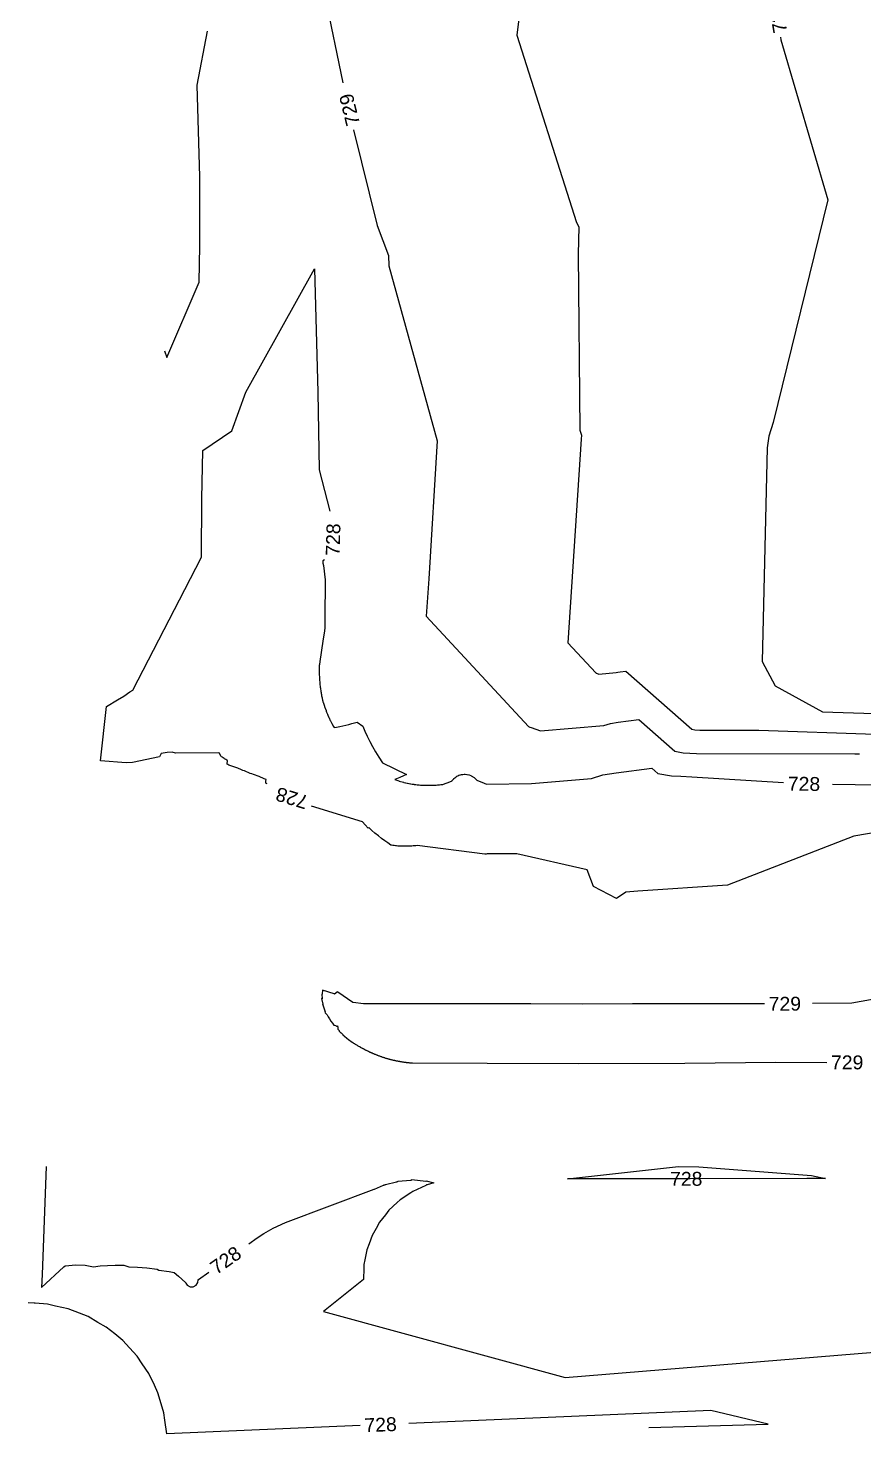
# Model space of a CAD drawing. Header units: feet. Extents: x 2207070 to 2208879, y 513929 to 516197.
# Drawn here: x 2207087.6 to 2207328.3, y 513928.9 to 514333.8 of the extents above; entities that cross this region are included whole.
import ezdxf

# ---------------------------------------------------------------- set-up
doc = ezdxf.new("R2010")
doc.units = ezdxf.units.FT
doc.header["$LTSCALE"] = 40
doc.header["$MEASUREMENT"] = 0
doc.linetypes.add('HIDDEN', pattern=[0.375, 0.25, -0.125])
doc.linetypes.add('HIDDEN2', pattern=[0.1875, 0.125, -0.0625])
for name, color, linetype in [('CONT-MJR', 125, 'HIDDEN'), ('CONT-MNR', 250, 'HIDDEN2'), ('CONT-MNR LABELS', 250, 'CONTINUOUS')]:
    doc.layers.add(name, color=color, linetype=linetype)
doc.styles.get("Standard").update_dxf_attribs({"font": 'ARIAL.TTF'})

msp = doc.modelspace()

# ---------------------------------------------------------------- linework, layer by layer
at = {"layer": 'CONT-MJR', "color": 35, "linetype": 'Continuous'}
for p, q in [((2207233.57, 514373.24, 730), (2207228.41, 514331.77, 730)), ((2207228.41, 514331.77, 730), (2207245.59, 514277.87, 730)), ((2207245.59, 514277.87, 730), (2207246.21, 514276.58, 730)), ((2207246.21, 514276.58, 730), (2207246.06, 514268.75, 730)), ((2207246.06, 514268.75, 730), (2207246.56, 514218.05, 730)), ((2207246.89, 514215.41, 730), (2207243.1, 514156.76, 730)), ((2207246.56, 514218.05, 730), (2207246.97, 514216.57, 730)), ((2207246.97, 514216.57, 730), (2207246.89, 514215.41, 730)), ((2207243.1, 514156.76, 730), (2207251.1, 514148.1, 730)), ((2207251.1, 514148.1, 730), (2207251.2, 514148.07, 730)), ((2207251.2, 514148.07, 730), (2207251.3, 514148.02, 730)), ((2207251.3, 514148.02, 730), (2207252.04, 514147.76, 730)), ((2207252.04, 514147.76, 730), (2207257, 514148.18, 730)), ((2207257, 514148.18, 730), (2207257.51, 514148.34, 730)), ((2207257.51, 514148.34, 730), (2207258.12, 514148.44, 730)), ((2207258.12, 514148.44, 730), (2207259.73, 514148.65, 730)), ((2207259.73, 514148.65, 730), (2207278.8, 514131.88, 730)), ((2207278.8, 514131.88, 730), (2207279.69, 514131.72, 730)), ((2207279.69, 514131.72, 730), (2207281.11, 514131.66, 730)), ((2207281.11, 514131.66, 730), (2207298.07, 514131.62, 730)), ((2207298.07, 514131.62, 730), (2207331.61, 514130.5, 730))]:
    msp.add_line(p, q, dxfattribs=at)
at = {"layer": 'CONT-MNR', "color": 35, "linetype": 'Continuous'}
for p, q in [((2207172.81, 514344.61, 729), (2207178.27, 514318.07, 729)), ((2207136.34, 514317.39, 729), (2207139.25, 514332.91, 729)), ((2207304.34, 514331.18, 731), (2207304.46, 514330.49, 731)), ((2207304.46, 514330.49, 731), (2207318, 514284.39, 731)), ((2207137.07, 514290.99, 729), (2207136.34, 514317.39, 729)), ((2207181.34, 514304.51, 729), (2207188.16, 514276.94, 729)), ((2207137.06, 514271.12, 729), (2207137.07, 514290.99, 729)), ((2207318, 514284.39, 731), (2207302.24, 514220.27, 731)), ((2207188.16, 514276.94, 729), (2207191.46, 514268.33, 729)), ((2207136.87, 514260.62, 729), (2207137.06, 514271.12, 729)), ((2207191.46, 514268.33, 729), (2207191.49, 514265.35, 729)), ((2207150.36, 514228.93, 728), (2207170.12, 514264.45, 728)), ((2207170.12, 514264.45, 728), (2207171.02, 514228.97, 728)), ((2207191.49, 514265.35, 729), (2207205.46, 514214.93, 729)), ((2207127.56, 514238.94, 729), (2207136.87, 514260.62, 729)), ((2207126.89, 514240.92, 729), (2207127.56, 514238.94, 729)), ((2207146.29, 514217.85, 728), (2207150.36, 514228.93, 728)), ((2207171.02, 514228.97, 728), (2207171.45, 514206.62, 728)), ((2207302.24, 514220.27, 731), (2207300.95, 514216.33, 731)), ((2207137.94, 514212.15, 728), (2207146.29, 514217.85, 728)), ((2207205.46, 514214.93, 729), (2207203, 514175.18, 729)), ((2207300.95, 514216.33, 731), (2207300.48, 514212.91, 731)), ((2207137.67, 514198.2, 728), (2207137.94, 514212.15, 728)), ((2207300.48, 514212.91, 731), (2207299.02, 514151.44, 731)), ((2207171.45, 514206.62, 728), (2207174.57, 514194.71, 728)), ((2207137.52, 514181.45, 728), (2207137.67, 514198.2, 728)), ((2207132.75, 514172.14, 728), (2207137.52, 514181.45, 728)), ((2207173.02, 514180.68, 728), (2207172.46, 514180.38, 728)), ((2207172.46, 514180.38, 728), (2207172.53, 514179.67, 728)), ((2207172.53, 514179.67, 728), (2207172.66, 514179.05, 728)), ((2207172.66, 514179.05, 728), (2207173.17, 514174.88, 728)), ((2207173.17, 514174.88, 728), (2207173.13, 514163.68, 728)), ((2207203, 514175.18, 729), (2207202.31, 514164.49, 729)), ((2207117.74, 514143.12, 728), (2207132.75, 514172.14, 728)), ((2207173.13, 514163.68, 728), (2207173.12, 514161.09, 728)), ((2207202.31, 514164.49, 729), (2207231.75, 514132.65, 729)), ((2207172.99, 514160.22, 728), (2207172.51, 514157.21, 728)), ((2207173.12, 514161.09, 728), (2207172.99, 514160.22, 728)), ((2207172.51, 514157.21, 728), (2207171.68, 514151.42, 728)), ((2207171.49, 514150.21, 728), (2207171.48, 514149.87, 728)), ((2207171.51, 514150.56, 728), (2207171.49, 514150.21, 728)), ((2207171.68, 514151.42, 728), (2207171.51, 514150.56, 728)), ((2207299.02, 514151.44, 731), (2207302.77, 514144.34, 731)), ((2207171.47, 514149.32, 728), (2207171.46, 514148.98, 728)), ((2207171.46, 514148.98, 728), (2207171.46, 514148.65, 728)), ((2207171.46, 514148.65, 728), (2207171.47, 514148.41, 728)), ((2207171.48, 514149.66, 728), (2207171.47, 514149.32, 728)), ((2207171.47, 514148.41, 728), (2207171.47, 514148.07, 728)), ((2207171.47, 514148.07, 728), (2207171.48, 514147.74, 728)), ((2207171.48, 514149.87, 728), (2207171.48, 514149.66, 728)), ((2207171.48, 514147.74, 728), (2207171.49, 514147.42, 728)), ((2207171.49, 514147.42, 728), (2207171.5, 514147.1, 728)), ((2207171.5, 514147.1, 728), (2207171.51, 514146.82, 728)), ((2207171.51, 514146.82, 728), (2207171.53, 514146.5, 728)), ((2207171.53, 514146.5, 728), (2207171.55, 514146.19, 728)), ((2207171.55, 514146.19, 728), (2207171.58, 514145.88, 728)), ((2207115.16, 514141.37, 728), (2207116.94, 514142.62, 728)), ((2207116.94, 514142.62, 728), (2207117.74, 514143.12, 728)), ((2207171.58, 514145.88, 728), (2207171.6, 514145.57, 728)), ((2207171.6, 514145.57, 728), (2207171.63, 514145.26, 728)), ((2207171.63, 514145.26, 728), (2207171.66, 514144.95, 728)), ((2207171.66, 514144.95, 728), (2207171.69, 514144.65, 728)), ((2207171.69, 514144.65, 728), (2207171.73, 514144.31, 728)), ((2207171.73, 514144.31, 728), (2207171.77, 514144.01, 728)), ((2207171.77, 514144.01, 728), (2207171.81, 514143.71, 728)), ((2207171.81, 514143.71, 728), (2207171.85, 514143.42, 728)), ((2207171.85, 514143.42, 728), (2207171.9, 514143.05, 728)), ((2207171.9, 514143.05, 728), (2207171.95, 514142.76, 728)), ((2207171.95, 514142.76, 728), (2207172, 514142.48, 728)), ((2207172, 514142.48, 728), (2207172.05, 514142.2, 728)), ((2207172.05, 514142.2, 728), (2207172.1, 514141.92, 728)), ((2207302.77, 514144.34, 731), (2207316.37, 514136.89, 731)), ((2207108.48, 514122.78, 728), (2207110.21, 514138.41, 728)), ((2207110.21, 514138.41, 728), (2207113.37, 514140.33, 728)), ((2207113.37, 514140.33, 728), (2207115.16, 514141.37, 728)), ((2207172.1, 514141.92, 728), (2207172.17, 514141.52, 728)), ((2207172.17, 514141.52, 728), (2207172.23, 514141.24, 728)), ((2207172.23, 514141.24, 728), (2207172.28, 514140.97, 728)), ((2207172.28, 514140.97, 728), (2207172.34, 514140.71, 728)), ((2207172.34, 514140.71, 728), (2207172.44, 514140.27, 728)), ((2207172.44, 514140.27, 728), (2207172.5, 514140.01, 728)), ((2207172.5, 514140.01, 728), (2207172.54, 514139.82, 728)), ((2207172.54, 514139.82, 728), (2207172.57, 514139.72, 728)), ((2207172.57, 514139.72, 728), (2207172.77, 514139.1, 728)), ((2207172.77, 514139.1, 728), (2207172.85, 514138.83, 728)), ((2207172.85, 514138.83, 728), (2207173.08, 514138.19, 728)), ((2207173.08, 514138.19, 728), (2207173.16, 514137.94, 728)), ((2207173.16, 514137.94, 728), (2207173.42, 514137.28, 728)), ((2207173.42, 514137.28, 728), (2207173.49, 514137.06, 728)), ((2207173.49, 514137.06, 728), (2207173.58, 514136.83, 728)), ((2207173.58, 514136.83, 728), (2207173.85, 514136.18, 728)), ((2207173.85, 514136.18, 728), (2207173.93, 514135.98, 728)), ((2207173.93, 514135.98, 728), (2207174.24, 514135.3, 728)), ((2207174.24, 514135.3, 728), (2207174.31, 514135.14, 728)), ((2207174.31, 514135.14, 728), (2207174.66, 514134.43, 728)), ((2207174.66, 514134.43, 728), (2207174.71, 514134.31, 728)), ((2207174.71, 514134.31, 728), (2207175.11, 514133.57, 728)), ((2207181.65, 514133.69, 728), (2207182.43, 514133.9, 728)), ((2207182.43, 514133.9, 728), (2207183.98, 514132.76, 728)), ((2207255.34, 514133.53, 729), (2207257.56, 514133.9, 729)), ((2207257.56, 514133.9, 729), (2207263.49, 514134.68, 729)), ((2207263.49, 514134.68, 729), (2207273.9, 514125.53, 729)), ((2207316.37, 514136.89, 731), (2207331.26, 514136.39, 731)), ((2207175.11, 514133.57, 728), (2207175.14, 514133.49, 728)), ((2207175.14, 514133.49, 728), (2207175.6, 514132.7, 728)), ((2207175.6, 514132.7, 728), (2207175.61, 514132.68, 728)), ((2207175.61, 514132.68, 728), (2207175.79, 514132.39, 728)), ((2207175.79, 514132.39, 728), (2207176.4, 514132.51, 728)), ((2207176.4, 514132.51, 728), (2207177.36, 514132.7, 728)), ((2207177.36, 514132.7, 728), (2207178.27, 514132.9, 728)), ((2207178.27, 514132.9, 728), (2207179.16, 514133.09, 728)), ((2207179.16, 514133.09, 728), (2207180.01, 514133.29, 728)), ((2207180.01, 514133.29, 728), (2207180.84, 514133.49, 728)), ((2207180.84, 514133.49, 728), (2207181.65, 514133.69, 728)), ((2207183.98, 514132.76, 728), (2207184.6, 514131.32, 728)), ((2207184.6, 514131.32, 728), (2207185.29, 514129.86, 728)), ((2207185.29, 514129.86, 728), (2207186.04, 514128.39, 728)), ((2207231.75, 514132.65, 729), (2207232.13, 514132.52, 729)), ((2207232.13, 514132.52, 729), (2207232.48, 514132.35, 729)), ((2207232.48, 514132.35, 729), (2207235.22, 514131.41, 729)), ((2207235.22, 514131.41, 729), (2207253.44, 514132.94, 729)), ((2207253.44, 514132.94, 729), (2207255.34, 514133.53, 729)), ((2207186.04, 514128.39, 728), (2207186.85, 514126.88, 728)), ((2207186.85, 514126.88, 728), (2207187.72, 514125.36, 728)), ((2207115.84, 514122.17, 728), (2207108.48, 514122.78, 728)), ((2207117.66, 514122.29, 728), (2207115.84, 514122.17, 728)), ((2207125.43, 514123.91, 728), (2207117.66, 514122.29, 728)), ((2207125.95, 514124.92, 728), (2207125.43, 514123.91, 728)), ((2207127.71, 514125.19, 728), (2207125.95, 514124.92, 728)), ((2207129.11, 514125.29, 728), (2207127.71, 514125.19, 728)), ((2207130.12, 514124.99, 728), (2207129.11, 514125.29, 728)), ((2207142.52, 514125.13, 728), (2207130.12, 514124.99, 728)), ((2207142.72, 514124.95, 728), (2207142.52, 514125.13, 728)), ((2207143.14, 514124.15, 728), (2207142.72, 514124.95, 728)), ((2207143.34, 514123.98, 728), (2207143.14, 514124.15, 728)), ((2207143.57, 514123.8, 728), (2207143.34, 514123.98, 728)), ((2207143.82, 514123.62, 728), (2207143.57, 514123.8, 728)), ((2207144.08, 514123.43, 728), (2207143.82, 514123.62, 728)), ((2207144.15, 514123.39, 728), (2207144.08, 514123.43, 728)), ((2207144.36, 514123.26, 728), (2207144.15, 514123.39, 728)), ((2207144.59, 514123.14, 728), (2207144.36, 514123.26, 728)), ((2207144.82, 514123.01, 728), (2207144.59, 514123.14, 728)), ((2207145.07, 514122.88, 728), (2207144.82, 514123.01, 728)), ((2207144.94, 514121.8, 728), (2207145.07, 514122.88, 728)), ((2207145.18, 514121.68, 728), (2207144.94, 514121.8, 728)), ((2207187.72, 514125.36, 728), (2207188.67, 514123.82, 728)), ((2207188.67, 514123.82, 728), (2207189.69, 514122.25, 728)), ((2207189.69, 514122.25, 728), (2207196.64, 514118.84, 728)), ((2207273.9, 514125.53, 729), (2207276.29, 514125.08, 729)), ((2207276.29, 514125.08, 729), (2207280.11, 514124.91, 729)), ((2207280.11, 514124.91, 729), (2207325.74, 514124.82, 729)), ((2207325.74, 514124.82, 729), (2207327.07, 514124.77, 729)), ((2207145.44, 514121.56, 728), (2207145.18, 514121.68, 728)), ((2207145.71, 514121.44, 728), (2207145.44, 514121.56, 728)), ((2207146, 514121.31, 728), (2207145.71, 514121.44, 728)), ((2207148.04, 514120.64, 728), (2207146, 514121.31, 728)), ((2207148.38, 514120.5, 728), (2207148.04, 514120.64, 728)), ((2207148.73, 514120.35, 728), (2207148.38, 514120.5, 728)), ((2207149.11, 514120.2, 728), (2207148.73, 514120.35, 728)), ((2207149.5, 514120.04, 728), (2207149.11, 514120.2, 728)), ((2207149.91, 514119.89, 728), (2207149.5, 514120.04, 728)), ((2207151.6, 514119.17, 728), (2207149.91, 514119.89, 728)), ((2207152.07, 514119, 728), (2207151.6, 514119.17, 728)), ((2207152.56, 514118.82, 728), (2207152.07, 514119, 728)), ((2207153.08, 514118.65, 728), (2207152.56, 514118.82, 728)), ((2207153.62, 514118.47, 728), (2207153.08, 514118.65, 728)), ((2207154.2, 514118.29, 728), (2207153.62, 514118.47, 728)), ((2207155.58, 514117.61, 728), (2207154.2, 514118.29, 728)), ((2207194.66, 514117.97, 728), (2207193.21, 514117.4, 728)), ((2207195.76, 514118.44, 728), (2207194.66, 514117.97, 728)), ((2207196.64, 514118.84, 728), (2207195.76, 514118.44, 728)), ((2207210.27, 514117.67, 728), (2207210.48, 514117.87, 728)), ((2207210.48, 514117.87, 728), (2207210.56, 514117.93, 728)), ((2207210.56, 514117.93, 728), (2207210.78, 514118.11, 728)), ((2207210.78, 514118.11, 728), (2207211.02, 514118.27, 728)), ((2207211.02, 514118.27, 728), (2207211.11, 514118.32, 728)), ((2207211.11, 514118.32, 728), (2207211.35, 514118.45, 728)), ((2207211.35, 514118.45, 728), (2207211.45, 514118.49, 728)), ((2207211.45, 514118.49, 728), (2207211.7, 514118.61, 728)), ((2207211.7, 514118.61, 728), (2207211.81, 514118.64, 728)), ((2207211.81, 514118.64, 728), (2207212.07, 514118.73, 728)), ((2207212.07, 514118.73, 728), (2207212.18, 514118.75, 728)), ((2207212.18, 514118.75, 728), (2207212.44, 514118.83, 728)), ((2207212.44, 514118.83, 728), (2207212.55, 514118.83, 728)), ((2207212.55, 514118.83, 728), (2207212.78, 514118.88, 728)), ((2207212.78, 514118.88, 728), (2207212.79, 514118.88, 728)), ((2207212.79, 514118.88, 728), (2207213.25, 514118.91, 728)), ((2207213.25, 514118.91, 728), (2207213.38, 514118.92, 728)), ((2207213.38, 514118.92, 728), (2207213.51, 514118.91, 728)), ((2207213.51, 514118.91, 728), (2207213.97, 514118.88, 728)), ((2207213.97, 514118.88, 728), (2207214.1, 514118.85, 728)), ((2207214.1, 514118.85, 728), (2207214.55, 514118.76, 728)), ((2207214.55, 514118.76, 728), (2207214.67, 514118.72, 728)), ((2207214.67, 514118.72, 728), (2207215.11, 514118.56, 728)), ((2207215.11, 514118.56, 728), (2207215.23, 514118.5, 728)), ((2207215.23, 514118.5, 728), (2207215.64, 514118.29, 728)), ((2207215.64, 514118.29, 728), (2207215.74, 514118.22, 728)), ((2207215.74, 514118.22, 728), (2207216.13, 514117.95, 728)), ((2207216.13, 514117.95, 728), (2207216.22, 514117.87, 728)), ((2207216.22, 514117.87, 728), (2207216.57, 514117.54, 728)), ((2207232.64, 514116.25, 728), (2207249.88, 514117.71, 728)), ((2207249.88, 514117.71, 728), (2207253.16, 514118.72, 728)), ((2207253.16, 514118.72, 728), (2207257.01, 514119.35, 728)), ((2207257.01, 514119.35, 728), (2207267.26, 514120.71, 728)), ((2207267.26, 514120.71, 728), (2207269.01, 514119.17, 728)), ((2207269.01, 514119.17, 728), (2207272.89, 514118.45, 728)), ((2207272.89, 514118.45, 728), (2207275.65, 514118.32, 728)), ((2207275.65, 514118.32, 728), (2207278.83, 514118.22, 728)), ((2207278.83, 514118.22, 728), (2207305.19, 514116.59, 728)), ((2207156.21, 514117.43, 728), (2207155.58, 514117.61, 728)), ((2207156.06, 514116.39, 728), (2207156.13, 514116.91, 728)), ((2207156.51, 514116.12, 728), (2207156.06, 514116.39, 728)), ((2207156.13, 514116.91, 728), (2207156.21, 514117.43, 728)), ((2207193.21, 514117.4, 728), (2207193.2, 514117.4, 728)), ((2207193.2, 514117.4, 728), (2207194.44, 514116.98, 728)), ((2207194.44, 514116.98, 728), (2207194.51, 514116.96, 728)), ((2207194.51, 514116.96, 728), (2207195.72, 514116.61, 728)), ((2207195.72, 514116.61, 728), (2207195.84, 514116.58, 728)), ((2207195.84, 514116.58, 728), (2207196.35, 514116.45, 728)), ((2207196.35, 514116.45, 728), (2207196.39, 514116.45, 728)), ((2207196.39, 514116.45, 728), (2207196.81, 514116.36, 728)), ((2207196.81, 514116.36, 728), (2207196.87, 514116.34, 728)), ((2207196.87, 514116.34, 728), (2207197.29, 514116.26, 728)), ((2207197.29, 514116.26, 728), (2207197.35, 514116.25, 728)), ((2207197.35, 514116.25, 728), (2207197.77, 514116.17, 728)), ((2207197.77, 514116.17, 728), (2207197.83, 514116.16, 728)), ((2207197.83, 514116.16, 728), (2207198.25, 514116.09, 728)), ((2207198.25, 514116.09, 728), (2207198.31, 514116.08, 728)), ((2207198.31, 514116.08, 728), (2207198.73, 514116.02, 728)), ((2207198.73, 514116.02, 728), (2207198.79, 514116.01, 728)), ((2207198.79, 514116.01, 728), (2207199.21, 514115.96, 728)), ((2207199.21, 514115.96, 728), (2207199.28, 514115.95, 728)), ((2207199.28, 514115.95, 728), (2207199.69, 514115.9, 728)), ((2207199.69, 514115.9, 728), (2207199.77, 514115.9, 728)), ((2207199.77, 514115.9, 728), (2207200.18, 514115.85, 728)), ((2207200.18, 514115.85, 728), (2207200.25, 514115.85, 728)), ((2207200.25, 514115.85, 728), (2207200.66, 514115.81, 728)), ((2207200.66, 514115.81, 728), (2207200.74, 514115.81, 728)), ((2207200.74, 514115.81, 728), (2207201.15, 514115.78, 728)), ((2207201.15, 514115.78, 728), (2207201.23, 514115.78, 728)), ((2207201.23, 514115.78, 728), (2207201.64, 514115.76, 728)), ((2207201.64, 514115.76, 728), (2207201.72, 514115.75, 728)), ((2207201.72, 514115.75, 728), (2207202.12, 514115.74, 728)), ((2207202.12, 514115.74, 728), (2207202.21, 514115.74, 728)), ((2207202.21, 514115.74, 728), (2207202.61, 514115.73, 728)), ((2207202.61, 514115.73, 728), (2207202.7, 514115.73, 728)), ((2207202.7, 514115.73, 728), (2207203.1, 514115.73, 728)), ((2207203.1, 514115.73, 728), (2207203.19, 514115.73, 728)), ((2207203.19, 514115.73, 728), (2207203.59, 514115.73, 728)), ((2207203.59, 514115.73, 728), (2207203.68, 514115.73, 728)), ((2207203.68, 514115.73, 728), (2207204.07, 514115.74, 728)), ((2207204.07, 514115.74, 728), (2207204.17, 514115.75, 728)), ((2207204.17, 514115.75, 728), (2207204.56, 514115.77, 728)), ((2207204.56, 514115.77, 728), (2207204.66, 514115.77, 728)), ((2207204.66, 514115.77, 728), (2207205.05, 514115.8, 728)), ((2207205.05, 514115.8, 728), (2207205.15, 514115.8, 728)), ((2207205.15, 514115.8, 728), (2207205.53, 514115.83, 728)), ((2207205.53, 514115.83, 728), (2207205.63, 514115.84, 728)), ((2207205.63, 514115.84, 728), (2207206.02, 514115.88, 728)), ((2207206.02, 514115.88, 728), (2207206.12, 514115.89, 728)), ((2207206.12, 514115.89, 728), (2207206.51, 514115.93, 728)), ((2207206.51, 514115.93, 728), (2207206.61, 514115.94, 728)), ((2207206.61, 514115.94, 728), (2207206.99, 514115.99, 728)), ((2207206.99, 514115.99, 728), (2207207.09, 514116, 728)), ((2207207.09, 514116, 728), (2207207.24, 514116.02, 728)), ((2207207.24, 514116.02, 728), (2207209.09, 514116.72, 728)), ((2207209.09, 514116.72, 728), (2207209.72, 514117.03, 728)), ((2207209.72, 514117.03, 728), (2207209.77, 514117.09, 728)), ((2207209.77, 514117.09, 728), (2207209.94, 514117.32, 728)), ((2207209.94, 514117.32, 728), (2207210.01, 514117.39, 728)), ((2207210.01, 514117.39, 728), (2207210.2, 514117.61, 728)), ((2207210.2, 514117.61, 728), (2207210.27, 514117.67, 728)), ((2207216.57, 514117.54, 728), (2207216.65, 514117.45, 728)), ((2207216.65, 514117.45, 728), (2207216.85, 514117.2, 728)), ((2207216.85, 514117.2, 728), (2207219.01, 514116.33, 728)), ((2207219.01, 514116.33, 728), (2207219.65, 514116.1, 728)), ((2207219.65, 514116.1, 728), (2207232.64, 514116.25, 728)), ((2207319.25, 514116.05, 728), (2207332.37, 514115.87, 728)), ((2207183.89, 514105.26, 728), (2207169.27, 514109.75, 728)), ((2207184.72, 514104.31, 728), (2207183.89, 514105.26, 728)), ((2207185.56, 514103.42, 728), (2207184.72, 514104.31, 728)), ((2207185.77, 514103.58, 728), (2207185.56, 514103.42, 728)), ((2207186.62, 514102.74, 728), (2207185.77, 514103.58, 728)), ((2207187.48, 514101.95, 728), (2207186.62, 514102.74, 728)), ((2207188.57, 514101.21, 728), (2207187.48, 514101.95, 728)), ((2207337.4, 514103.17, 728), (2207325.44, 514101.05, 728)), ((2207189.45, 514100.46, 728), (2207188.57, 514101.21, 728)), ((2207190.32, 514099.77, 728), (2207189.45, 514100.46, 728)), ((2207191.19, 514099.13, 728), (2207190.32, 514099.77, 728)), ((2207192.06, 514098.53, 728), (2207191.19, 514099.13, 728)), ((2207192.32, 514098.49, 728), (2207192.06, 514098.53, 728)), ((2207192.68, 514098.43, 728), (2207192.32, 514098.49, 728)), ((2207193.04, 514098.38, 728), (2207192.68, 514098.43, 728)), ((2207193.4, 514098.33, 728), (2207193.04, 514098.38, 728)), ((2207193.76, 514098.29, 728), (2207193.4, 514098.33, 728)), ((2207194.12, 514098.25, 728), (2207193.76, 514098.29, 728)), ((2207194.49, 514098.22, 728), (2207194.12, 514098.25, 728)), ((2207194.85, 514098.2, 728), (2207194.49, 514098.22, 728)), ((2207195.22, 514098.18, 728), (2207194.85, 514098.2, 728)), ((2207195.58, 514098.17, 728), (2207195.22, 514098.18, 728)), ((2207195.95, 514098.16, 728), (2207195.58, 514098.17, 728)), ((2207196.32, 514098.16, 728), (2207195.95, 514098.16, 728)), ((2207196.69, 514098.16, 728), (2207196.32, 514098.16, 728)), ((2207197.05, 514098.17, 728), (2207196.69, 514098.16, 728)), ((2207197.42, 514098.18, 728), (2207197.05, 514098.17, 728)), ((2207197.79, 514098.2, 728), (2207197.42, 514098.18, 728)), ((2207198.16, 514098.23, 728), (2207197.79, 514098.2, 728)), ((2207198.53, 514098.26, 728), (2207198.16, 514098.23, 728)), ((2207198.89, 514098.3, 728), (2207198.53, 514098.26, 728)), ((2207199.26, 514098.34, 728), (2207198.89, 514098.3, 728)), ((2207199.63, 514098.39, 728), (2207199.26, 514098.34, 728)), ((2207219.2, 514095.86, 728), (2207199.63, 514098.39, 728)), ((2207325.44, 514101.05, 728), (2207289.07, 514086.93, 728)), ((2207219.53, 514095.91, 728), (2207219.2, 514095.86, 728)), ((2207219.86, 514095.97, 728), (2207219.53, 514095.91, 728)), ((2207228.41, 514095.98, 728), (2207219.86, 514095.97, 728)), ((2207248.62, 514091.39, 728), (2207228.41, 514095.98, 728)), ((2207250.44, 514086.56, 728), (2207248.62, 514091.39, 728)), ((2207257.12, 514083.16, 728), (2207250.44, 514086.56, 728)), ((2207289.07, 514086.93, 728), (2207263.19, 514085.29, 728)), ((2207259.78, 514084.99, 728), (2207257.12, 514083.16, 728)), ((2207263.19, 514085.29, 728), (2207259.78, 514084.99, 728)), ((2207355.63, 514058.45, 729), (2207324.91, 514052.99, 729)), ((2207172.28, 514054.27, 729), (2207172.15, 514054.3, 729)), ((2207172.15, 514054.3, 729), (2207172.47, 514052.74, 729)), ((2207172.34, 514055.59, 729), (2207172.18, 514055.61, 729)), ((2207172.18, 514055.61, 729), (2207172.28, 514054.27, 729)), ((2207172.39, 514056.71, 729), (2207172.34, 514055.59, 729)), ((2207175.77, 514055.67, 729), (2207172.39, 514056.71, 729)), ((2207175.82, 514055.62, 729), (2207175.77, 514055.67, 729)), ((2207175.87, 514055.57, 729), (2207175.82, 514055.62, 729)), ((2207176.72, 514056.23, 729), (2207175.87, 514055.57, 729)), ((2207176.77, 514056.17, 729), (2207176.72, 514056.23, 729)), ((2207176.83, 514056.12, 729), (2207176.77, 514056.17, 729)), ((2207181.18, 514053.18, 729), (2207176.83, 514056.12, 729)), ((2207181.19, 514053.17, 729), (2207181.18, 514053.18, 729)), ((2207181.2, 514053.17, 729), (2207181.19, 514053.17, 729)), ((2207181.21, 514053.16, 729), (2207181.2, 514053.17, 729)), ((2207181.21, 514053.15, 729), (2207181.21, 514053.16, 729)), ((2207181.22, 514053.15, 729), (2207181.21, 514053.15, 729)), ((2207181.23, 514053.15, 729), (2207181.22, 514053.15, 729)), ((2207181.22, 514053.15, 729), (2207181.22, 514053.15, 729)), ((2207181.22, 514053.15, 729), (2207181.22, 514053.15, 729)), ((2207181.24, 514053.15, 729), (2207181.23, 514053.15, 729)), ((2207181.23, 514053.15, 729), (2207181.23, 514053.15, 729)), ((2207181.23, 514053.15, 729), (2207181.23, 514053.15, 729)), ((2207181.25, 514053.15, 729), (2207181.24, 514053.15, 729)), ((2207181.24, 514053.15, 729), (2207181.24, 514053.15, 729)), ((2207181.24, 514053.15, 729), (2207181.24, 514053.15, 729)), ((2207181.24, 514053.15, 729), (2207181.24, 514053.15, 729)), ((2207181.26, 514053.15, 729), (2207181.25, 514053.15, 729)), ((2207181.25, 514053.15, 729), (2207181.25, 514053.15, 729)), ((2207181.25, 514053.15, 729), (2207181.25, 514053.15, 729)), ((2207181.27, 514053.15, 729), (2207181.26, 514053.15, 729)), ((2207181.26, 514053.15, 729), (2207181.26, 514053.15, 729)), ((2207181.26, 514053.15, 729), (2207181.26, 514053.15, 729)), ((2207181.28, 514053.15, 729), (2207181.27, 514053.15, 729)), ((2207181.27, 514053.15, 729), (2207181.27, 514053.15, 729)), ((2207181.27, 514053.15, 729), (2207181.27, 514053.15, 729)), ((2207184.23, 514052.77, 729), (2207181.28, 514053.15, 729)), ((2207181.28, 514053.15, 729), (2207181.28, 514053.15, 729)), ((2207324.91, 514052.99, 729), (2207313.58, 514052.88, 729)), ((2207172.47, 514052.74, 729), (2207172.38, 514052.77, 729)), ((2207172.38, 514052.77, 729), (2207172.98, 514051.03, 729)), ((2207172.98, 514051.03, 729), (2207173.2, 514050.52, 729)), ((2207173.2, 514050.52, 729), (2207173.1, 514050.55, 729)), ((2207173.1, 514050.55, 729), (2207173.2, 514050.24, 729)), ((2207173.2, 514050.24, 729), (2207173.64, 514049.7, 729)), ((2207173.64, 514049.7, 729), (2207173.72, 514049.6, 729)), ((2207173.72, 514049.6, 729), (2207174.02, 514049.07, 729)), ((2207174.02, 514049.07, 729), (2207174.02, 514049.07, 729)), ((2207174.02, 514049.07, 729), (2207174.02, 514049.07, 729)), ((2207174.02, 514049.07, 729), (2207174.02, 514049.07, 729)), ((2207174.02, 514049.07, 729), (2207174.02, 514049.07, 729)), ((2207174.02, 514049.07, 729), (2207174.02, 514049.07, 729)), ((2207174.02, 514049.07, 729), (2207174.02, 514049.07, 729)), ((2207174.02, 514049.07, 729), (2207174.02, 514049.07, 729)), ((2207174.02, 514049.07, 729), (2207174.02, 514049.07, 729)), ((2207174.02, 514049.07, 729), (2207174.02, 514049.07, 729)), ((2207174.02, 514049.07, 729), (2207174.41, 514048.44, 729)), ((2207232.37, 514052.81, 729), (2207184.23, 514052.77, 729)), ((2207247.31, 514052.74, 729), (2207232.37, 514052.81, 729)), ((2207261.71, 514052.78, 729), (2207247.31, 514052.74, 729)), ((2207299.68, 514052.78, 729), (2207261.71, 514052.78, 729)), ((2207174.41, 514048.44, 729), (2207174.41, 514048.44, 729)), ((2207174.41, 514048.44, 729), (2207174.41, 514048.44, 729)), ((2207174.41, 514048.44, 729), (2207174.41, 514048.44, 729)), ((2207174.41, 514048.44, 729), (2207174.41, 514048.44, 729)), ((2207174.41, 514048.44, 729), (2207174.41, 514048.44, 729)), ((2207174.41, 514048.44, 729), (2207174.41, 514048.44, 729)), ((2207174.41, 514048.44, 729), (2207174.41, 514048.44, 729)), ((2207174.41, 514048.44, 729), (2207174.41, 514048.44, 729)), ((2207174.41, 514048.44, 729), (2207174.41, 514048.43, 729)), ((2207174.41, 514048.43, 729), (2207174.82, 514047.82, 729)), ((2207174.82, 514047.82, 729), (2207174.82, 514047.82, 729)), ((2207174.82, 514047.82, 729), (2207174.82, 514047.82, 729)), ((2207174.82, 514047.82, 729), (2207174.82, 514047.82, 729)), ((2207174.82, 514047.82, 729), (2207174.82, 514047.82, 729)), ((2207174.82, 514047.82, 729), (2207174.82, 514047.81, 729)), ((2207174.82, 514047.81, 729), (2207174.82, 514047.81, 729)), ((2207174.82, 514047.81, 729), (2207174.82, 514047.81, 729)), ((2207174.82, 514047.81, 729), (2207174.82, 514047.81, 729)), ((2207174.82, 514047.81, 729), (2207174.83, 514047.81, 729)), ((2207174.83, 514047.81, 729), (2207175.25, 514047.21, 729)), ((2207175.25, 514047.21, 729), (2207175.25, 514047.21, 729)), ((2207175.25, 514047.21, 729), (2207175.25, 514047.21, 729)), ((2207175.25, 514047.21, 729), (2207175.25, 514047.21, 729)), ((2207175.25, 514047.21, 729), (2207175.25, 514047.21, 729)), ((2207175.25, 514047.21, 729), (2207175.25, 514047.21, 729)), ((2207175.25, 514047.21, 729), (2207175.25, 514047.21, 729)), ((2207175.25, 514047.21, 729), (2207175.25, 514047.21, 729)), ((2207175.25, 514047.21, 729), (2207175.26, 514047.2, 729)), ((2207175.26, 514047.2, 729), (2207175.7, 514046.62, 729)), ((2207175.7, 514046.62, 729), (2207176.25, 514046.53, 729)), ((2207176.25, 514046.53, 729), (2207176.29, 514046.49, 729)), ((2207176.29, 514046.49, 729), (2207176.34, 514046.44, 729)), ((2207176.34, 514046.44, 729), (2207176.39, 514046.39, 729)), ((2207176.39, 514046.39, 729), (2207176.44, 514046.34, 729)), ((2207176.44, 514046.34, 729), (2207176.5, 514046.29, 729)), ((2207176.5, 514046.29, 729), (2207176.75, 514046.48, 729)), ((2207176.75, 514046.48, 729), (2207176.76, 514046.39, 729)), ((2207176.76, 514046.39, 729), (2207176.77, 514046.3, 729)), ((2207176.77, 514046.3, 729), (2207176.79, 514046.21, 729)), ((2207176.79, 514045.54, 729), (2207176.78, 514045.52, 729)), ((2207176.78, 514045.52, 729), (2207176.78, 514045.5, 729)), ((2207176.78, 514045.5, 729), (2207176.78, 514045.49, 729)), ((2207176.78, 514045.49, 729), (2207177.18, 514045.08, 729)), ((2207176.79, 514046.21, 729), (2207176.8, 514046.12, 729)), ((2207176.8, 514045.66, 729), (2207176.79, 514045.61, 729)), ((2207176.79, 514045.61, 729), (2207176.79, 514045.57, 729)), ((2207176.79, 514045.57, 729), (2207176.79, 514045.54, 729)), ((2207176.8, 514046.12, 729), (2207176.82, 514046.03, 729)), ((2207176.81, 514045.74, 729), (2207176.8, 514045.66, 729)), ((2207176.82, 514045.89, 729), (2207176.81, 514045.74, 729)), ((2207176.82, 514046.03, 729), (2207176.83, 514045.96, 729)), ((2207176.83, 514045.96, 729), (2207176.82, 514045.89, 729)), ((2207177.18, 514045.08, 729), (2207177.19, 514045.05, 729)), ((2207177.19, 514045.05, 729), (2207177.2, 514045.03, 729)), ((2207177.2, 514045.03, 729), (2207177.2, 514045.02, 729)), ((2207177.2, 514045.02, 729), (2207177.21, 514045, 729)), ((2207177.21, 514045, 729), (2207177.21, 514044.99, 729)), ((2207177.21, 514044.99, 729), (2207177.22, 514044.98, 729)), ((2207177.22, 514044.98, 729), (2207177.22, 514044.97, 729)), ((2207177.22, 514044.97, 729), (2207177.23, 514044.96, 729)), ((2207177.23, 514044.96, 729), (2207177.23, 514044.95, 729)), ((2207177.23, 514044.95, 729), (2207177.23, 514044.94, 729)), ((2207177.23, 514044.94, 729), (2207177.23, 514044.94, 729)), ((2207177.23, 514044.94, 729), (2207177.7, 514044.48, 729)), ((2207177.7, 514044.48, 729), (2207177.7, 514044.47, 729)), ((2207177.7, 514044.47, 729), (2207177.71, 514044.46, 729)), ((2207177.71, 514044.46, 729), (2207177.71, 514044.45, 729)), ((2207177.71, 514044.45, 729), (2207177.72, 514044.44, 729)), ((2207177.72, 514044.44, 729), (2207177.72, 514044.44, 729)), ((2207177.72, 514044.44, 729), (2207177.72, 514044.43, 729)), ((2207177.72, 514044.43, 729), (2207177.73, 514044.42, 729)), ((2207177.73, 514044.42, 729), (2207177.73, 514044.42, 729)), ((2207177.73, 514044.42, 729), (2207177.73, 514044.41, 729)), ((2207177.73, 514044.41, 729), (2207177.74, 514044.41, 729)), ((2207177.74, 514044.41, 729), (2207178.23, 514043.95, 729)), ((2207178.23, 514043.95, 729), (2207178.23, 514043.94, 729)), ((2207178.23, 514043.94, 729), (2207178.24, 514043.94, 729)), ((2207178.24, 514043.94, 729), (2207178.24, 514043.93, 729)), ((2207178.24, 514043.93, 729), (2207178.25, 514043.92, 729)), ((2207178.25, 514043.92, 729), (2207178.25, 514043.92, 729)), ((2207178.25, 514043.92, 729), (2207178.25, 514043.91, 729)), ((2207178.25, 514043.91, 729), (2207178.26, 514043.91, 729)), ((2207178.26, 514043.91, 729), (2207178.26, 514043.9, 729)), ((2207178.26, 514043.9, 729), (2207178.26, 514043.9, 729)), ((2207178.26, 514043.9, 729), (2207178.27, 514043.9, 729)), ((2207178.27, 514043.9, 729), (2207178.27, 514043.89, 729)), ((2207178.27, 514043.89, 729), (2207178.78, 514043.44, 729)), ((2207178.78, 514043.44, 729), (2207178.79, 514043.43, 729)), ((2207178.79, 514043.43, 729), (2207178.79, 514043.43, 729)), ((2207178.79, 514043.43, 729), (2207178.8, 514043.42, 729)), ((2207178.8, 514043.42, 729), (2207178.8, 514043.42, 729)), ((2207178.8, 514043.42, 729), (2207178.8, 514043.42, 729)), ((2207178.8, 514043.42, 729), (2207178.81, 514043.41, 729)), ((2207178.81, 514043.41, 729), (2207178.81, 514043.41, 729)), ((2207178.81, 514043.41, 729), (2207178.81, 514043.4, 729)), ((2207178.81, 514043.4, 729), (2207178.81, 514043.4, 729)), ((2207178.81, 514043.4, 729), (2207178.82, 514043.4, 729)), ((2207178.82, 514043.4, 729), (2207179.35, 514042.96, 729)), ((2207179.35, 514042.96, 729), (2207179.35, 514042.95, 729)), ((2207179.35, 514042.95, 729), (2207179.36, 514042.95, 729)), ((2207179.36, 514042.95, 729), (2207179.36, 514042.94, 729)), ((2207179.36, 514042.94, 729), (2207179.36, 514042.94, 729)), ((2207179.36, 514042.94, 729), (2207179.37, 514042.94, 729)), ((2207179.37, 514042.94, 729), (2207179.37, 514042.93, 729)), ((2207179.37, 514042.93, 729), (2207179.37, 514042.93, 729)), ((2207179.37, 514042.93, 729), (2207179.38, 514042.93, 729)), ((2207179.38, 514042.93, 729), (2207179.38, 514042.92, 729)), ((2207179.38, 514042.92, 729), (2207179.38, 514042.92, 729)), ((2207179.38, 514042.92, 729), (2207179.39, 514042.92, 729)), ((2207179.39, 514042.92, 729), (2207179.94, 514042.49, 729)), ((2207179.94, 514042.49, 729), (2207179.94, 514042.49, 729)), ((2207179.94, 514042.49, 729), (2207179.94, 514042.48, 729)), ((2207179.94, 514042.48, 729), (2207179.95, 514042.48, 729)), ((2207179.95, 514042.48, 729), (2207179.95, 514042.48, 729)), ((2207179.95, 514042.48, 729), (2207179.95, 514042.47, 729)), ((2207179.95, 514042.47, 729), (2207179.96, 514042.47, 729)), ((2207179.96, 514042.47, 729), (2207179.96, 514042.47, 729)), ((2207179.96, 514042.47, 729), (2207179.96, 514042.46, 729)), ((2207179.96, 514042.46, 729), (2207179.96, 514042.46, 729)), ((2207179.96, 514042.46, 729), (2207179.97, 514042.46, 729)), ((2207179.97, 514042.46, 729), (2207180.53, 514042.05, 729)), ((2207180.53, 514042.05, 729), (2207180.54, 514042.04, 729)), ((2207180.54, 514042.04, 729), (2207180.54, 514042.04, 729)), ((2207180.54, 514042.04, 729), (2207180.54, 514042.04, 729)), ((2207180.54, 514042.04, 729), (2207180.55, 514042.04, 729)), ((2207180.55, 514042.04, 729), (2207180.55, 514042.03, 729)), ((2207180.55, 514042.03, 729), (2207180.55, 514042.03, 729)), ((2207180.55, 514042.03, 729), (2207180.55, 514042.03, 729)), ((2207180.55, 514042.03, 729), (2207180.56, 514042.02, 729)), ((2207180.56, 514042.02, 729), (2207180.56, 514042.02, 729)), ((2207180.56, 514042.02, 729), (2207180.95, 514041.75, 729)), ((2207180.95, 514041.75, 729), (2207180.96, 514041.75, 729)), ((2207180.96, 514041.75, 729), (2207180.96, 514041.75, 729)), ((2207180.96, 514041.75, 729), (2207180.96, 514041.74, 729)), ((2207180.96, 514041.74, 729), (2207180.97, 514041.74, 729)), ((2207180.97, 514041.74, 729), (2207180.97, 514041.74, 729)), ((2207180.97, 514041.74, 729), (2207180.97, 514041.74, 729)), ((2207180.97, 514041.74, 729), (2207181.16, 514041.61, 729)), ((2207181.16, 514041.61, 729), (2207181.17, 514041.61, 729)), ((2207181.17, 514041.61, 729), (2207181.17, 514041.61, 729)), ((2207181.17, 514041.61, 729), (2207181.17, 514041.6, 729)), ((2207181.17, 514041.6, 729), (2207181.36, 514041.48, 729)), ((2207181.36, 514041.48, 729), (2207181.37, 514041.48, 729)), ((2207181.37, 514041.48, 729), (2207181.38, 514041.47, 729)), ((2207181.38, 514041.47, 729), (2207181.57, 514041.35, 729)), ((2207181.57, 514041.35, 729), (2207181.59, 514041.34, 729)), ((2207181.59, 514041.34, 729), (2207181.78, 514041.22, 729)), ((2207181.78, 514041.22, 729), (2207181.97, 514041.11, 729)), ((2207181.97, 514041.11, 729), (2207181.99, 514041.09, 729)), ((2207181.99, 514041.09, 729), (2207182.17, 514040.98, 729)), ((2207182.17, 514040.98, 729), (2207182.19, 514040.97, 729)), ((2207182.19, 514040.97, 729), (2207182.38, 514040.86, 729)), ((2207182.38, 514040.86, 729), (2207182.4, 514040.84, 729)), ((2207182.4, 514040.84, 729), (2207182.59, 514040.73, 729)), ((2207182.59, 514040.73, 729), (2207182.61, 514040.72, 729)), ((2207182.61, 514040.72, 729), (2207182.8, 514040.61, 729)), ((2207182.8, 514040.61, 729), (2207182.82, 514040.59, 729)), ((2207182.82, 514040.59, 729), (2207183.01, 514040.49, 729)), ((2207183.01, 514040.49, 729), (2207183.03, 514040.47, 729)), ((2207183.03, 514040.47, 729), (2207183.22, 514040.37, 729)), ((2207183.22, 514040.37, 729), (2207183.25, 514040.35, 729)), ((2207183.25, 514040.35, 729), (2207183.43, 514040.25, 729)), ((2207183.43, 514040.25, 729), (2207183.46, 514040.23, 729)), ((2207183.46, 514040.23, 729), (2207183.64, 514040.14, 729)), ((2207183.64, 514040.14, 729), (2207183.67, 514040.11, 729)), ((2207183.67, 514040.11, 729), (2207183.85, 514040.02, 729)), ((2207183.85, 514040.02, 729), (2207183.89, 514040, 729)), ((2207183.89, 514040, 729), (2207184.06, 514039.9, 729)), ((2207184.06, 514039.9, 729), (2207184.1, 514039.88, 729)), ((2207184.1, 514039.88, 729), (2207184.28, 514039.79, 729)), ((2207184.28, 514039.79, 729), (2207184.32, 514039.77, 729)), ((2207184.32, 514039.77, 729), (2207184.49, 514039.68, 729)), ((2207184.49, 514039.68, 729), (2207184.54, 514039.66, 729)), ((2207184.54, 514039.66, 729), (2207184.71, 514039.57, 729)), ((2207184.71, 514039.57, 729), (2207184.76, 514039.54, 729)), ((2207184.76, 514039.54, 729), (2207184.93, 514039.46, 729)), ((2207184.93, 514039.46, 729), (2207184.98, 514039.43, 729)), ((2207184.98, 514039.43, 729), (2207185.15, 514039.35, 729)), ((2207185.15, 514039.35, 729), (2207185.2, 514039.32, 729)), ((2207185.2, 514039.32, 729), (2207185.36, 514039.24, 729)), ((2207185.36, 514039.24, 729), (2207185.42, 514039.22, 729)), ((2207185.42, 514039.22, 729), (2207185.58, 514039.14, 729)), ((2207185.58, 514039.14, 729), (2207185.64, 514039.11, 729)), ((2207185.64, 514039.11, 729), (2207185.8, 514039.03, 729)), ((2207185.8, 514039.03, 729), (2207185.86, 514039.01, 729)), ((2207185.86, 514039.01, 729), (2207186.03, 514038.93, 729)), ((2207186.03, 514038.93, 729), (2207186.08, 514038.9, 729)), ((2207186.08, 514038.9, 729), (2207186.25, 514038.83, 729)), ((2207186.25, 514038.83, 729), (2207186.31, 514038.8, 729)), ((2207186.31, 514038.8, 729), (2207186.47, 514038.73, 729)), ((2207186.47, 514038.73, 729), (2207186.53, 514038.7, 729)), ((2207186.53, 514038.7, 729), (2207186.69, 514038.63, 729)), ((2207186.69, 514038.63, 729), (2207186.85, 514038.56, 729)), ((2207186.85, 514038.56, 729), (2207186.92, 514038.53, 729)), ((2207186.92, 514038.53, 729), (2207187.07, 514038.47, 729)), ((2207187.07, 514038.47, 729), (2207187.14, 514038.44, 729)), ((2207187.14, 514038.44, 729), (2207187.3, 514038.37, 729)), ((2207187.3, 514038.37, 729), (2207187.37, 514038.34, 729)), ((2207187.37, 514038.34, 729), (2207187.52, 514038.28, 729)), ((2207187.52, 514038.28, 729), (2207187.6, 514038.25, 729)), ((2207187.6, 514038.25, 729), (2207187.75, 514038.19, 729)), ((2207187.75, 514038.19, 729), (2207187.82, 514038.16, 729)), ((2207187.82, 514038.16, 729), (2207187.97, 514038.1, 729)), ((2207187.97, 514038.1, 729), (2207188.05, 514038.07, 729)), ((2207188.05, 514038.07, 729), (2207188.2, 514038.01, 729)), ((2207188.2, 514038.01, 729), (2207188.28, 514037.98, 729)), ((2207188.28, 514037.98, 729), (2207188.43, 514037.92, 729)), ((2207188.43, 514037.92, 729), (2207188.46, 514037.91, 729)), ((2207188.46, 514037.91, 729), (2207188.49, 514037.9, 729)), ((2207188.49, 514037.9, 729), (2207188.64, 514037.84, 729)), ((2207188.64, 514037.84, 729), (2207188.83, 514037.77, 729)), ((2207188.83, 514037.77, 729), (2207189.02, 514037.71, 729)), ((2207189.02, 514037.71, 729), (2207189.18, 514037.65, 729)), ((2207189.18, 514037.65, 729), (2207189.36, 514037.58, 729)), ((2207189.36, 514037.58, 729), (2207189.52, 514037.53, 729)), ((2207189.52, 514037.53, 729), (2207189.71, 514037.47, 729)), ((2207189.71, 514037.47, 729), (2207189.89, 514037.41, 729)), ((2207189.89, 514037.41, 729), (2207190.06, 514037.35, 729)), ((2207190.06, 514037.35, 729), (2207190.24, 514037.29, 729)), ((2207190.24, 514037.29, 729), (2207190.41, 514037.24, 729)), ((2207190.41, 514037.24, 729), (2207190.59, 514037.18, 729)), ((2207190.59, 514037.18, 729), (2207190.77, 514037.13, 729)), ((2207190.77, 514037.13, 729), (2207190.95, 514037.08, 729)), ((2207190.95, 514037.08, 729), (2207191.12, 514037.02, 729)), ((2207191.12, 514037.02, 729), (2207191.31, 514036.97, 729)), ((2207191.31, 514036.97, 729), (2207191.48, 514036.92, 729)), ((2207191.48, 514036.92, 729), (2207191.65, 514036.88, 729)), ((2207191.65, 514036.88, 729), (2207191.84, 514036.83, 729)), ((2207191.84, 514036.83, 729), (2207192.01, 514036.78, 729)), ((2207192.01, 514036.78, 729), (2207192.21, 514036.73, 729)), ((2207192.21, 514036.73, 729), (2207192.38, 514036.69, 729)), ((2207192.38, 514036.69, 729), (2207192.54, 514036.65, 729)), ((2207192.54, 514036.65, 729), (2207192.74, 514036.6, 729)), ((2207192.74, 514036.6, 729), (2207192.91, 514036.56, 729)), ((2207192.91, 514036.56, 729), (2207193.11, 514036.52, 729)), ((2207193.11, 514036.52, 729), (2207193.28, 514036.48, 729)), ((2207193.28, 514036.48, 729), (2207193.44, 514036.44, 729)), ((2207193.44, 514036.44, 729), (2207193.65, 514036.4, 729)), ((2207193.65, 514036.4, 729), (2207193.81, 514036.37, 729)), ((2207193.81, 514036.37, 729), (2207194.02, 514036.33, 729)), ((2207194.02, 514036.33, 729), (2207194.19, 514036.29, 729)), ((2207194.19, 514036.29, 729), (2207194.34, 514036.26, 729)), ((2207194.34, 514036.26, 729), (2207194.56, 514036.23, 729)), ((2207194.56, 514036.23, 729), (2207194.72, 514036.2, 729)), ((2207194.72, 514036.2, 729), (2207194.94, 514036.16, 729)), ((2207194.94, 514036.16, 729), (2207195.1, 514036.14, 729)), ((2207195.1, 514036.14, 729), (2207195.25, 514036.11, 729)), ((2207195.25, 514036.11, 729), (2207195.48, 514036.08, 729)), ((2207195.48, 514036.08, 729), (2207195.63, 514036.05, 729)), ((2207195.63, 514036.05, 729), (2207195.86, 514036.03, 729)), ((2207195.86, 514036.03, 729), (2207196.01, 514036, 729)), ((2207196.01, 514036, 729), (2207196.24, 514035.98, 729)), ((2207196.24, 514035.98, 729), (2207196.39, 514035.96, 729)), ((2207196.39, 514035.96, 729), (2207196.54, 514035.94, 729)), ((2207196.54, 514035.94, 729), (2207196.78, 514035.91, 729)), ((2207196.78, 514035.91, 729), (2207196.93, 514035.9, 729)), ((2207196.93, 514035.9, 729), (2207197.17, 514035.88, 729)), ((2207197.17, 514035.88, 729), (2207197.31, 514035.86, 729)), ((2207197.31, 514035.86, 729), (2207197.46, 514035.84, 729)), ((2207197.46, 514035.84, 729), (2207197.7, 514035.83, 729)), ((2207197.7, 514035.83, 729), (2207197.85, 514035.81, 729)), ((2207197.85, 514035.81, 729), (2207197.85, 514035.81, 729)), ((2207197.85, 514035.81, 729), (2207198.09, 514035.8, 729)), ((2207198.09, 514035.8, 729), (2207198.34, 514035.79, 729)), ((2207198.34, 514035.79, 729), (2207219.86, 514035.66, 729)), ((2207219.86, 514035.66, 729), (2207246.25, 514035.64, 729)), ((2207246.25, 514035.64, 729), (2207276.79, 514035.74, 729)), ((2207276.79, 514035.74, 729), (2207302.97, 514035.95, 729)), ((2207302.97, 514035.95, 729), (2207317.63, 514035.94, 729)), ((2207092.84, 514005.96, 728), (2207091.63, 513974.83, 728)), ((2207243, 514002.36, 728), (2207274.9, 514005.95, 728)), ((2207274.9, 514005.95, 728), (2207280.8, 514005.83, 728)), ((2207280.8, 514005.83, 728), (2207313.23, 514003.36, 728)), ((2207187.39, 513999.44, 728), (2207189.98, 514000.58, 728)), ((2207189.98, 514000.58, 728), (2207190.01, 514000.58, 728)), ((2207190.01, 514000.58, 728), (2207190.04, 514000.59, 728)), ((2207190.04, 514000.59, 728), (2207190.06, 514000.59, 728)), ((2207190.06, 514000.59, 728), (2207190.09, 514000.6, 728)), ((2207190.09, 514000.6, 728), (2207190.12, 514000.61, 728)), ((2207190.12, 514000.61, 728), (2207190.14, 514000.61, 728)), ((2207190.14, 514000.61, 728), (2207190.17, 514000.62, 728)), ((2207190.17, 514000.62, 728), (2207190.2, 514000.62, 728)), ((2207190.2, 514000.62, 728), (2207190.23, 514000.63, 728)), ((2207190.23, 514000.63, 728), (2207190.26, 514000.64, 728)), ((2207190.26, 514000.64, 728), (2207190.28, 514000.64, 728)), ((2207190.28, 514000.64, 728), (2207190.31, 514000.65, 728)), ((2207190.31, 514000.65, 728), (2207190.34, 514000.66, 728)), ((2207190.34, 514000.66, 728), (2207190.37, 514000.67, 728)), ((2207190.37, 514000.67, 728), (2207190.4, 514000.68, 728)), ((2207190.4, 514000.68, 728), (2207190.43, 514000.68, 728)), ((2207190.43, 514000.68, 728), (2207190.46, 514000.69, 728)), ((2207190.46, 514000.69, 728), (2207190.5, 514000.7, 728)), ((2207190.5, 514000.7, 728), (2207190.53, 514000.71, 728)), ((2207190.53, 514000.71, 728), (2207190.56, 514000.72, 728)), ((2207190.56, 514000.72, 728), (2207190.59, 514000.73, 728)), ((2207190.59, 514000.73, 728), (2207193.68, 514001.5, 728)), ((2207193.68, 514001.5, 728), (2207193.7, 514001.51, 728)), ((2207193.7, 514001.51, 728), (2207193.72, 514001.51, 728)), ((2207193.72, 514001.51, 728), (2207193.74, 514001.52, 728)), ((2207193.74, 514001.52, 728), (2207193.77, 514001.53, 728)), ((2207193.77, 514001.53, 728), (2207193.79, 514001.54, 728)), ((2207193.79, 514001.54, 728), (2207193.82, 514001.55, 728)), ((2207193.82, 514001.55, 728), (2207193.84, 514001.56, 728)), ((2207193.84, 514001.56, 728), (2207193.86, 514001.56, 728)), ((2207193.86, 514001.56, 728), (2207193.89, 514001.57, 728)), ((2207193.89, 514001.57, 728), (2207193.91, 514001.58, 728)), ((2207193.91, 514001.58, 728), (2207193.92, 514001.58, 728)), ((2207193.92, 514001.58, 728), (2207193.95, 514001.6, 728)), ((2207193.95, 514001.6, 728), (2207193.99, 514001.61, 728)), ((2207193.99, 514001.61, 728), (2207194.02, 514001.62, 728)), ((2207194.02, 514001.62, 728), (2207194.05, 514001.63, 728)), ((2207194.05, 514001.63, 728), (2207194.09, 514001.65, 728)), ((2207194.09, 514001.65, 728), (2207194.12, 514001.66, 728)), ((2207194.12, 514001.66, 728), (2207194.16, 514001.68, 728)), ((2207194.16, 514001.68, 728), (2207194.19, 514001.69, 728)), ((2207194.19, 514001.69, 728), (2207197.76, 514001.96, 728)), ((2207197.76, 514001.96, 728), (2207197.78, 514001.97, 728)), ((2207197.78, 514001.97, 728), (2207197.81, 514001.98, 728)), ((2207197.81, 514001.98, 728), (2207197.83, 514001.99, 728)), ((2207197.83, 514001.99, 728), (2207197.85, 514002, 728)), ((2207197.85, 514002, 728), (2207197.87, 514002.01, 728)), ((2207197.87, 514002.01, 728), (2207197.9, 514002.02, 728)), ((2207197.9, 514002.02, 728), (2207197.92, 514002.03, 728)), ((2207197.92, 514002.03, 728), (2207197.94, 514002.05, 728)), ((2207197.94, 514002.05, 728), (2207197.97, 514002.06, 728)), ((2207197.97, 514002.06, 728), (2207197.99, 514002.07, 728)), ((2207197.99, 514002.07, 728), (2207198.01, 514002.08, 728)), ((2207198.01, 514002.08, 728), (2207198.04, 514002.1, 728)), ((2207198.04, 514002.1, 728), (2207198.06, 514002.11, 728)), ((2207198.06, 514002.11, 728), (2207198.09, 514002.13, 728)), ((2207198.09, 514002.13, 728), (2207198.12, 514002.14, 728)), ((2207198.12, 514002.14, 728), (2207198.14, 514002.16, 728)), ((2207198.14, 514002.16, 728), (2207202.19, 514001.74, 728)), ((2207202.2, 514000.51, 728), (2207198.42, 513998.76, 728)), ((2207202.19, 514001.74, 728), (2207202.2, 514001.75, 728)), ((2207202.2, 514001.75, 728), (2207202.21, 514001.75, 728)), ((2207202.41, 514000.61, 728), (2207202.2, 514000.51, 728)), ((2207202.21, 514001.75, 728), (2207202.22, 514001.76, 728)), ((2207202.22, 514001.76, 728), (2207202.23, 514001.76, 728)), ((2207202.23, 514001.77, 728), (2207202.24, 514001.78, 728)), ((2207202.23, 514001.76, 728), (2207202.23, 514001.77, 728)), ((2207202.24, 514001.78, 728), (2207202.25, 514001.78, 728)), ((2207202.25, 514001.78, 728), (2207204.49, 514001.2, 728)), ((2207202.59, 514000.66, 728), (2207202.41, 514000.61, 728)), ((2207204.49, 514001.2, 728), (2207202.59, 514000.66, 728)), ((2207243.03, 514002.36, 728), (2207243, 514002.36, 728)), ((2207270.02, 514002.38, 728), (2207243.03, 514002.36, 728)), ((2207278.3, 514002.39, 728), (2207270.02, 514002.38, 728)), ((2207311.92, 514002.44, 728), (2207278.3, 514002.39, 728)), ((2207313.51, 514002.44, 728), (2207311.92, 514002.44, 728)), ((2207313.23, 514003.36, 728), (2207317.29, 514002.46, 728)), ((2207314.11, 514002.44, 728), (2207313.51, 514002.44, 728)), ((2207317.27, 514002.46, 728), (2207314.11, 514002.44, 728)), ((2207317.29, 514002.46, 728), (2207317.27, 514002.46, 728)), ((2207161.76, 513989.83, 728), (2207187.33, 513999.43, 728)), ((2207187.33, 513999.43, 728), (2207187.36, 513999.44, 728)), ((2207187.36, 513999.44, 728), (2207187.39, 513999.44, 728)), ((2207194.77, 513996.31, 728), (2207193.92, 513995.53, 728)), ((2207197.84, 513998.37, 728), (2207194.77, 513996.31, 728)), ((2207198.42, 513998.76, 728), (2207197.84, 513998.37, 728)), ((2207191.55, 513993.33, 728), (2207190.55, 513992.06, 728)), ((2207193.92, 513995.53, 728), (2207191.55, 513993.33, 728)), ((2207155.56, 513986.68, 728), (2207158.21, 513988.16, 728)), ((2207158.21, 513988.16, 728), (2207161.76, 513989.83, 728)), ((2207188.84, 513989.89, 728), (2207187.83, 513988.07, 728)), ((2207190.55, 513992.06, 728), (2207188.84, 513989.89, 728)), ((2207151.19, 513983.66, 728), (2207153.61, 513985.38, 728)), ((2207153.61, 513985.38, 728), (2207155.56, 513986.68, 728)), ((2207186.71, 513986.08, 728), (2207185.83, 513983.68, 728)), ((2207187.83, 513988.07, 728), (2207186.71, 513986.08, 728)), ((2207185.21, 513981.98, 728), (2207184.62, 513979.02, 728)), ((2207185.83, 513983.68, 728), (2207185.21, 513981.98, 728)), ((2207091.48, 513971.04, 728), (2207097.89, 513977.04, 728)), ((2207097.89, 513977.04, 728), (2207098.25, 513977.37, 728)), ((2207098.25, 513977.37, 728), (2207101.33, 513977.64, 728)), ((2207101.33, 513977.64, 728), (2207104.07, 513977.5, 728)), ((2207104.07, 513977.5, 728), (2207106.45, 513977.03, 728)), ((2207106.45, 513977.03, 728), (2207108.37, 513977.29, 728)), ((2207108.37, 513977.29, 728), (2207110.45, 513977.46, 728)), ((2207110.45, 513977.46, 728), (2207112.71, 513977.54, 728)), ((2207112.71, 513977.54, 728), (2207115.17, 513977.5, 728)), ((2207115.17, 513977.5, 728), (2207116.62, 513977.04, 728)), ((2207116.62, 513977.04, 728), (2207119.11, 513976.95, 728)), ((2207119.11, 513976.95, 728), (2207121.82, 513976.73, 728)), ((2207121.82, 513976.73, 728), (2207124.8, 513976.34, 728)), ((2207124.8, 513976.34, 728), (2207125.31, 513976.11, 728)), ((2207125.31, 513976.11, 728), (2207128.26, 513975.69, 728)), ((2207184.32, 513976.62, 728), (2207184.19, 513973.37, 728)), ((2207184.36, 513977.71, 728), (2207184.32, 513976.62, 728)), ((2207184.62, 513979.02, 728), (2207184.36, 513977.71, 728)), ((2207091.63, 513974.83, 728), (2207091.48, 513971.04, 728)), ((2207128.26, 513975.69, 728), (2207129.65, 513975.43, 728)), ((2207129.65, 513975.43, 728), (2207130.92, 513974.38, 728)), ((2207130.92, 513974.38, 728), (2207132.94, 513972.51, 728)), ((2207132.94, 513972.51, 728), (2207133.05, 513972.41, 728)), ((2207133.05, 513972.41, 728), (2207133.07, 513972.38, 728)), ((2207133.07, 513972.38, 728), (2207133.45, 513971.77, 728)), ((2207136.03, 513971.76, 728), (2207136.54, 513972.55, 728)), ((2207136.54, 513972.55, 728), (2207136.6, 513973.31, 728)), ((2207136.54, 513972.55, 728), (2207136.54, 513972.55, 728)), ((2207136.6, 513973.31, 728), (2207136.65, 513973.38, 728)), ((2207136.65, 513973.38, 728), (2207136.66, 513973.39, 728)), ((2207136.66, 513973.39, 728), (2207139.7, 513975.54, 728)), ((2207184.19, 513973.37, 728), (2207172.67, 513964.22, 728)), ((2207133.45, 513971.77, 728), (2207133.48, 513971.76, 728)), ((2207133.48, 513971.76, 728), (2207134.27, 513971.32, 728)), ((2207134.27, 513971.32, 728), (2207134.29, 513971.32, 728)), ((2207134.29, 513971.32, 728), (2207135.21, 513971.32, 728)), ((2207135.21, 513971.32, 728), (2207136.02, 513971.76, 728)), ((2207136.02, 513971.76, 728), (2207136.03, 513971.76, 728)), ((2207089.34, 513966.56, 728), (2207087.63, 513966.68, 728)), ((2207089.63, 513966.54, 728), (2207089.34, 513966.56, 728)), ((2207093.25, 513966.28, 728), (2207089.63, 513966.54, 728)), ((2207095.56, 513965.75, 728), (2207093.25, 513966.28, 728)), ((2207099.2, 513964.92, 728), (2207095.56, 513965.75, 728)), ((2207102.45, 513963.65, 728), (2207099.2, 513964.92, 728)), ((2207172.67, 513964.22, 728), (2207242.31, 513945.18, 728)), ((2207104.88, 513962.69, 728), (2207102.45, 513963.65, 728)), ((2207107.72, 513961.04, 728), (2207104.88, 513962.69, 728)), ((2207110.15, 513959.63, 728), (2207107.72, 513961.04, 728)), ((2207112.56, 513957.7, 728), (2207110.15, 513959.63, 728)), ((2207114.91, 513955.82, 728), (2207112.56, 513957.7, 728)), ((2207116.86, 513953.69, 728), (2207114.91, 513955.82, 728)), ((2207119.03, 513951.33, 728), (2207116.86, 513953.69, 728)), ((2207242.31, 513945.18, 728), (2207346.54, 513953.68, 728)), ((2207120.52, 513949.1, 728), (2207119.03, 513951.33, 728)), ((2207122.42, 513946.27, 728), (2207120.52, 513949.1, 728)), ((2207123.98, 513942.97, 728), (2207122.42, 513946.27, 728)), ((2207125.02, 513940.77, 728), (2207123.98, 513942.97, 728)), ((2207125.67, 513938.58, 728), (2207125.02, 513940.77, 728)), ((2207126.76, 513934.94, 728), (2207125.67, 513938.58, 728)), ((2207284.24, 513935.7, 728), (2207197.29, 513931.94, 728)), ((2207300.78, 513931.74, 728), (2207284.24, 513935.7, 728)), ((2207127.04, 513932.89, 728), (2207126.76, 513934.94, 728)), ((2207127.59, 513928.92, 728), (2207127.04, 513932.89, 728)), ((2207266.4, 513930.78, 728), (2207300.78, 513931.74, 728)), ((2207183.24, 513931.33, 728), (2207127.59, 513928.92, 728))]:
    msp.add_line(p, q, dxfattribs=at)

# ---------------------------------------------------------------- texts
at = {"layer": 'CONT-MNR LABELS', "color": 35, "linetype": 'Continuous'}
for s, rotation, p in [('731', 99.6854, (2207306.28, 514332.77, 731)), ('729', 103.8953, (2207183.25, 514306.26, 729)), ('728', 88.378, (2207177.33, 514181.8, 728)), ('728', 359.1885, (2207306.4, 514114.23, 728)), ('728', 162.9271, (2207168.65, 514112.58, 728)), ('729', 0.4693, (2207300.93, 514050.77, 729)), ('729', 359.9556, (2207318.86, 514033.93, 729)), ('728', 0.0431, (2207272.51, 514000.38, 728)), ('728', 35.2611, (2207141.87, 513974.63, 728)), ('728', 2.4757, (2207184.57, 513929.38, 728))]:
    msp.add_text(s, height=4, rotation=rotation, dxfattribs=at).set_placement(p)

doc.saveas('drawing.dxf')
